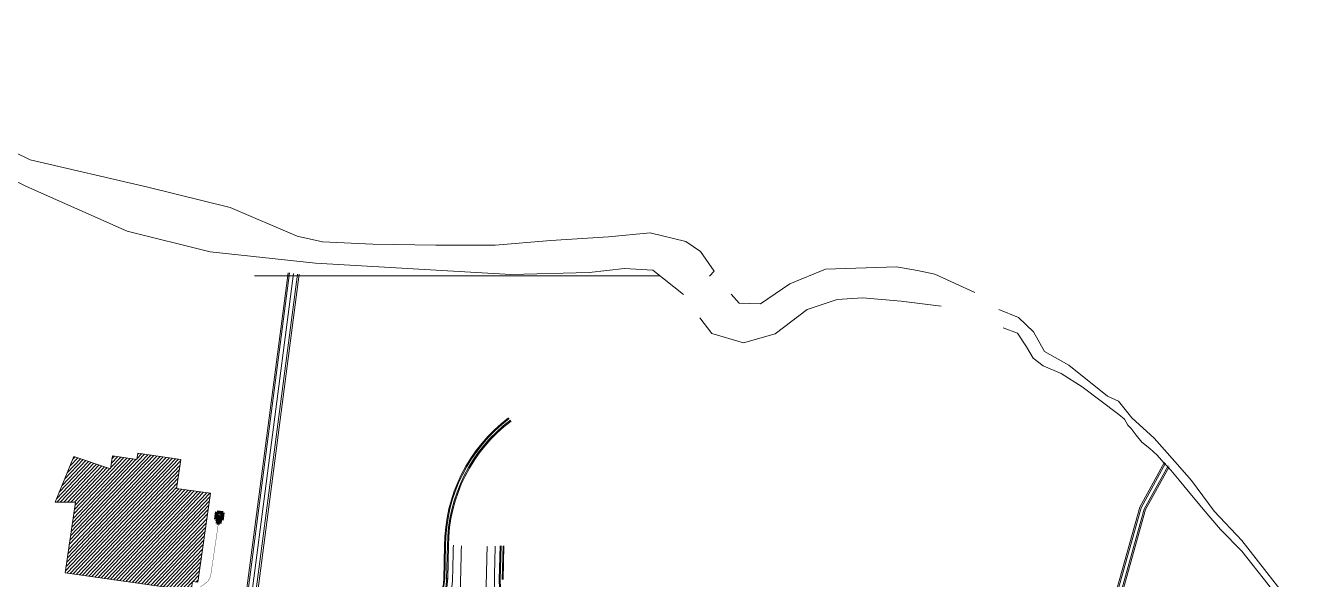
# Model space of a CAD drawing. Header units: millimetres. Extents: x 553474 to 556484, y 6145926 to 6146600.
# Drawn here: x 555975.7 to 556369.2, y 6146351.5 to 6146523.6 of the extents above; entities that cross this region are included whole.
import ezdxf

# ---------------------------------------------------------------- set-up
doc = ezdxf.new("R2010")
doc.units = ezdxf.units.MM
doc.linetypes.add('( Hidden )', pattern=[0.375, 0.25, -0.125])
doc.linetypes.add('HIDDEN', pattern=[0.375, 0.25, -0.125])
doc.layers.add('8', color=8, linetype='Continuous', lineweight=0)

msp = doc.modelspace()

# ---------------------------------------------------------------- hatches: boundary and pattern name
at = {"layer": '8', "linetype": 'Continuous', "lineweight": 9}
h = msp.add_hatch(dxfattribs=at)
h.set_pattern_fill('ANSI31', color=256, scale=0.25, angle=1.462425375)
h.paths.add_polyline_path([(556022.921, 6146343.139), (556023.695, 6146348.476), (555988.093, 6146353.64), (555991.27, 6146375.54), (555984.941, 6146375.518), (555990.805, 6146389.695), (556002.175, 6146385.935), (556002.753, 6146389.921), (556002.78, 6146389.917), (556002.783, 6146389.937), (556010.375, 6146388.83), (556010.65, 6146390.721), (556024.01, 6146388.783), (556022.709, 6146379.817), (556033.274, 6146378.284), (556029.272, 6146350.698), (556027.59, 6146350.942), (556026.385, 6146342.637)])

# ---------------------------------------------------------------- linework, layer by layer
at = {"layer": '8'}
for p, q in [((556033.12, 6146453.29), (556065.849, 6146449.777)), ((556065.849, 6146449.777), (556126.555, 6146446.197)), ((556150.902, 6146446.839), (556161.92, 6146448.076)), ((556161.92, 6146448.076), (556170.73, 6146447.526)), ((556046.884, 6146445.84), (556172.857, 6146445.84)), ((556126.555, 6146446.197), (556150.902, 6146446.839)), ((556170.73, 6146447.526), (556180.204, 6146440.021)), ((556105.718, 6146351.622), (556105.977, 6146362.213)), ((556106.018, 6146351.615), (556106.277, 6146362.206)), ((556106.618, 6146351.6), (556106.876, 6146362.191)), ((556106.948, 6146351.592), (556107.206, 6146362.183)), ((556122.951, 6146351.51), (556123.203, 6146361.968)), ((556123.281, 6146351.501), (556123.533, 6146361.967)), ((556123.88, 6146351.487), (556124.133, 6146361.966)), ((556124.18, 6146351.48), (556124.433, 6146361.965))]:
    msp.add_line(p, q, dxfattribs=at)
at = {"layer": '8', "lineweight": 211}
for p, q in [((556034.898, 6146370.174), (556035.229, 6146372.551)), ((556035.418, 6146370.102), (556034.898, 6146370.174)), ((556035.124, 6146370.345), (556035.4, 6146372.325)), ((556035.646, 6146370.272), (556035.124, 6146370.345)), ((556035.229, 6146372.551), (556037.111, 6146372.289)), ((556035.241, 6146371.187), (556036.726, 6146370.98)), ((556035.418, 6146370.102), (556035.266, 6146369.012)), ((556035.517, 6146370.088), (556035.379, 6146369.097)), ((556035.4, 6146372.325), (556036.885, 6146372.118)), ((556035.618, 6146370.074), (556035.517, 6146370.088)), ((556035.524, 6146370.669), (556035.533, 6146370.715)), ((556035.533, 6146370.715), (556035.596, 6146370.703)), ((556035.534, 6146370.72), (556035.597, 6146370.708)), ((556035.689, 6146370.379), (556035.584, 6146369.627)), ((556035.587, 6146370.657), (556035.596, 6146370.703)), ((556035.61, 6146369.594), (556035.739, 6146369.575)), ((556035.646, 6146370.272), (556035.618, 6146370.074)), ((556035.618, 6146370.074), (556036.052, 6146370.013)), ((556035.646, 6146370.272), (556036.08, 6146370.211)), ((556035.752, 6146370.373), (556035.655, 6146369.681)), ((556035.848, 6146370.359), (556035.667, 6146369.057)), ((556035.681, 6146369.647), (556035.748, 6146369.638)), ((556035.689, 6146370.379), (556035.752, 6146370.373)), ((556035.911, 6146370.354), (556035.729, 6146369.049)), ((556035.801, 6146369.566), (556035.927, 6146369.548)), ((556035.81, 6146369.629), (556035.874, 6146369.62)), ((556035.848, 6146370.359), (556035.911, 6146370.354)), ((556036.003, 6146370.331), (556035.908, 6146369.645)), ((556036.066, 6146370.325), (556035.961, 6146369.574)), ((556036.003, 6146370.331), (556036.066, 6146370.325)), ((556036.161, 6146369.998), (556036.023, 6146369.008)), ((556036.08, 6146370.211), (556036.052, 6146370.013)), ((556036.161, 6146369.998), (556036.052, 6146370.013)), ((556036.609, 6146370.138), (556036.08, 6146370.211)), ((556036.26, 6146369.984), (556036.108, 6146368.895)), ((556036.246, 6146370.552), (556036.259, 6146370.618)), ((556036.322, 6146370.605), (556036.259, 6146370.618)), ((556036.323, 6146370.61), (556036.26, 6146370.623)), ((556036.78, 6146369.912), (556036.26, 6146369.984)), ((556036.309, 6146370.539), (556036.322, 6146370.605)), ((556036.885, 6146372.118), (556036.609, 6146370.138)), ((556037.111, 6146372.289), (556036.78, 6146369.912)), ((556036.108, 6146368.895), (556035.266, 6146369.012)), ((556036.023, 6146369.008), (556035.379, 6146369.097))]:
    msp.add_line(p, q, dxfattribs=at)
at = {"layer": '8', "linetype": 'HIDDEN', "lineweight": 18, "ltscale": 0.5}
for p, q in [((556108.447, 6146351.548), (556108.706, 6146362.147)), ((556110.783, 6146344.772), (556111.205, 6146362.086)), ((556118.785, 6146344.772), (556119.203, 6146361.891)), ((556121.443, 6146351.231), (556121.702, 6146361.83))]:
    msp.add_line(p, q, dxfattribs=at)
at = {"layer": '8'}
for points in [[(555908.764, 6146523.59), (555908.925, 6146523.51), (555922.056, 6146511.961), (555952.576, 6146493.858), (555977.225, 6146481.803), (556013.789, 6146473.376), (556039.37, 6146467.081)], [(555905.323, 6146519.41), (555905.443, 6146519.326), (555918.592, 6146507.761), (555951.212, 6146485.735), (555976.074, 6146473.576), (556007.303, 6146459.643), (556033.12, 6146453.29)], [(556188.356, 6146445.676), (556189.727, 6146447.236), (556185.553, 6146453.343), (556180.941, 6146456.478), (556169.878, 6146459.217), (556156.87, 6146457.929), (556138.974, 6146456.771), (556121.645, 6146455.383), (556103.285, 6146455.327), (556083.651, 6146455.69), (556067.988, 6146456.335), (556060.213, 6146458.144), (556039.37, 6146467.081)], [(556270.718, 6146440.664), (556258.35, 6146446.308), (556252.893, 6146447.503), (556246.369, 6146448.627), (556224.389, 6146447.902), (556213.263, 6146443.37), (556204.12, 6146437.076), (556197.536, 6146437.326), (556195.079, 6146440.161)], [(556043.037, 6146337.709), (556057.32, 6146446.765)], [(556043.461, 6146337.097), (556057.816, 6146446.701)], [(556046.119, 6146338.13), (556060.295, 6146446.376)], [(556083.294, 6146333.005), (556046.651, 6146338.355), (556060.791, 6146446.311)], [(556260.269, 6146436.393), (556247.891, 6146437.916), (556235.825, 6146438.938), (556228.011, 6146438.497), (556218.681, 6146435.33), (556208.682, 6146427.834), (556198.854, 6146425.045), (556189.052, 6146427.896), (556185.285, 6146432.804)], [(556319.58, 6146401.69), (556315.388, 6146406.881), (556311.963, 6146408.472), (556299.977, 6146418.113), (556292.416, 6146422.291), (556288.99, 6146428.43), (556284.378, 6146432.86), (556278.208, 6146435.404)], [(556279.538, 6146429.625), (556284.01, 6146428.022), (556286.83, 6146423.747), (556288.938, 6146420.298), (556292.029, 6146417.884), (556297.594, 6146415.49), (556304.086, 6146411.32), (556315.549, 6146402.729), (556317.301, 6146401.28), (556318.324, 6146399.487), (556319.308, 6146398.421)], [(556368.588, 6146344.7), (556353.735, 6146363.676), (556345.171, 6146372.714), (556338.054, 6146382.233), (556332.867, 6146388.137), (556326.474, 6146395.367), (556319.58, 6146401.69)], [(556319.308, 6146398.421), (556320.911, 6146396.375), (556322.654, 6146394.152), (556325.135, 6146392.206), (556327.471, 6146390.136), (556329.493, 6146387.754), (556331.664, 6146385.5), (556334.287, 6146382.377)], [(556260.064, 6146297.233), (556303.584, 6146297.233), (556303.584, 6146310.108), (556309.702, 6146329.186), (556314.589, 6146345.834), (556322.428, 6146373.818), (556330.033, 6146387.597)], [(556303.154, 6146297.533), (556303.154, 6146310.176), (556309.291, 6146329.312), (556314.175, 6146345.952), (556322.028, 6146373.982), (556329.716, 6146387.913)], [(556325.293, 6146297.233), (556304.648, 6146297.233), (556304.648, 6146309.942), (556310.72, 6146328.873), (556315.612, 6146345.54), (556323.42, 6146373.412), (556330.816, 6146386.814)], [(556305.078, 6146297.533), (556305.078, 6146309.875), (556311.131, 6146328.747), (556316.025, 6146345.422), (556323.82, 6146373.248), (556331.132, 6146386.497)], [(556334.287, 6146382.377), (556337.201, 6146378.875), (556341.671, 6146373.408), (556347.099, 6146367.083), (556353.733, 6146360.305), (556361.889, 6146350.014), (556367.166, 6146342.861), (556368.448, 6146338.794), (556369.227, 6146335.075)]]:
    msp.add_lwpolyline(points, dxfattribs=at)
at = {"layer": '8', "lineweight": 0, "ltscale": 0.1}
msp.add_lwpolyline([(556044.686, 6146336.824), (556059.056, 6146446.538)], dxfattribs=at)
at = {"layer": '8', "linetype": 'Continuous'}
msp.add_lwpolyline([(556022.921, 6146343.139), (556023.695, 6146348.476), (555988.093, 6146353.64), (555991.27, 6146375.54), (555984.941, 6146375.518), (555990.805, 6146389.695), (556002.175, 6146385.935), (556002.753, 6146389.921), (556002.78, 6146389.917), (556002.783, 6146389.937), (556010.375, 6146388.83), (556010.65, 6146390.721), (556024.01, 6146388.783), (556022.709, 6146379.817), (556033.274, 6146378.284), (556029.272, 6146350.698), (556027.59, 6146350.942), (556026.385, 6146342.637), (556022.921, 6146343.139)], dxfattribs=at)
at = {"layer": '8', "linetype": '( Hidden )', "lineweight": 5, "const_width": 0.1}
msp.add_lwpolyline([(556204.182, 6146169.502), (556179.448, 6146169.502, 0.1198872), (556177.61, 6146169.055), (556166.608, 6146163.365, -0.1185097), (556164.792, 6146162.918), (556118.022, 6146162.664, -0.4158057), (556116.011, 6146164.664), (556116.011, 6146190.003, 0.4133224), (556108.035, 6146198.003), (556070.126, 6146198.119, -0.2580898), (556066.744, 6146200.003), (556031.99, 6146255.753, -0.1019995), (556031.43, 6146257.268), (556021.372, 6146323.437, -0.0717684), (556021.363, 6146324.579), (556023.881, 6146343.013, -0.1998762), (556025.436, 6146345.666), (556031.786, 6146350.452, 0.1970261), (556033.335, 6146353.061), (556035.698, 6146369.052)], format="xyb", dxfattribs=at)
at = {"layer": '8', "lineweight": 211}
for centre, radius in [((556035.538, 6146370.569), 0.121), ((556035.538, 6146370.569), 0.101), ((556036.258, 6146370.452), 0.121), ((556036.258, 6146370.452), 0.101)]:
    msp.add_circle(centre, radius, dxfattribs=at)
at = {"layer": '8'}
for centre, radius, start, end in [((556155.746, 6146361.891), 49.773, 126.86177, 179.8645), ((556155.746, 6146361.891), 49.473, 126.86177, 179.8645), ((556155.746, 6146361.891), 48.873, 126.86177, 179.8645), ((556155.746, 6146361.891), 48.543, 126.86177, 179.8645), ((556091.157, 6146352.14), 14.57, 304.9031, 359.12885), ((556091.157, 6146352.14), 14.87, 304.9031, 359.12885), ((556091.157, 6146352.14), 15.47, 304.9031, 359.12885), ((556091.157, 6146352.14), 15.8, 304.9031, 359.12885), ((556138.742, 6146350.979), 15.8, 178.07653, 232.30227), ((556138.742, 6146350.979), 15.47, 178.07653, 232.30227)]:
    msp.add_arc(centre, radius, start, end, dxfattribs=at)
at = {"layer": '8', "lineweight": 211}
for centre, start, end in [((556035.614, 6146369.623), 172.06891, 261.89876), ((556035.685, 6146369.677), 172.06891, 261.89876), ((556035.878, 6146369.649), 261.89876, 352.06891), ((556035.931, 6146369.578), 261.89876, 352.06891)]:
    msp.add_arc(centre, 0.03, start, end, dxfattribs=at)
at = {"layer": '8', "linetype": 'HIDDEN', "lineweight": 18, "ltscale": 0.5}
for centre, start, end in [((556091.157, 6146352.14), 304.9031, 359.12885), ((556138.742, 6146350.979), 178.07653, 232.30227)]:
    msp.add_arc(centre, 17.3, start, end, dxfattribs=at)
at = {"layer": '8', "lineweight": 5}
for points in [[(556035.534, 6146370.72), (556035.621, 6146370.748), (556035.744, 6146370.733), (556035.775, 6146370.695), (556035.746, 6146370.507), (556035.752, 6146370.373)], [(556035.597, 6146370.708), (556035.724, 6146370.688), (556035.707, 6146370.569), (556035.689, 6146370.379)], [(556036.323, 6146370.61), (556036.247, 6146370.662), (556036.124, 6146370.681), (556036.085, 6146370.653), (556036.06, 6146370.464), (556036.017, 6146370.338)], [(556036.259, 6146370.616), (556036.132, 6146370.632), (556036.115, 6146370.513), (556036.079, 6146370.326)]]:
    msp.add_spline(points, degree=3, dxfattribs=at)

doc.saveas('drawing.dxf')
